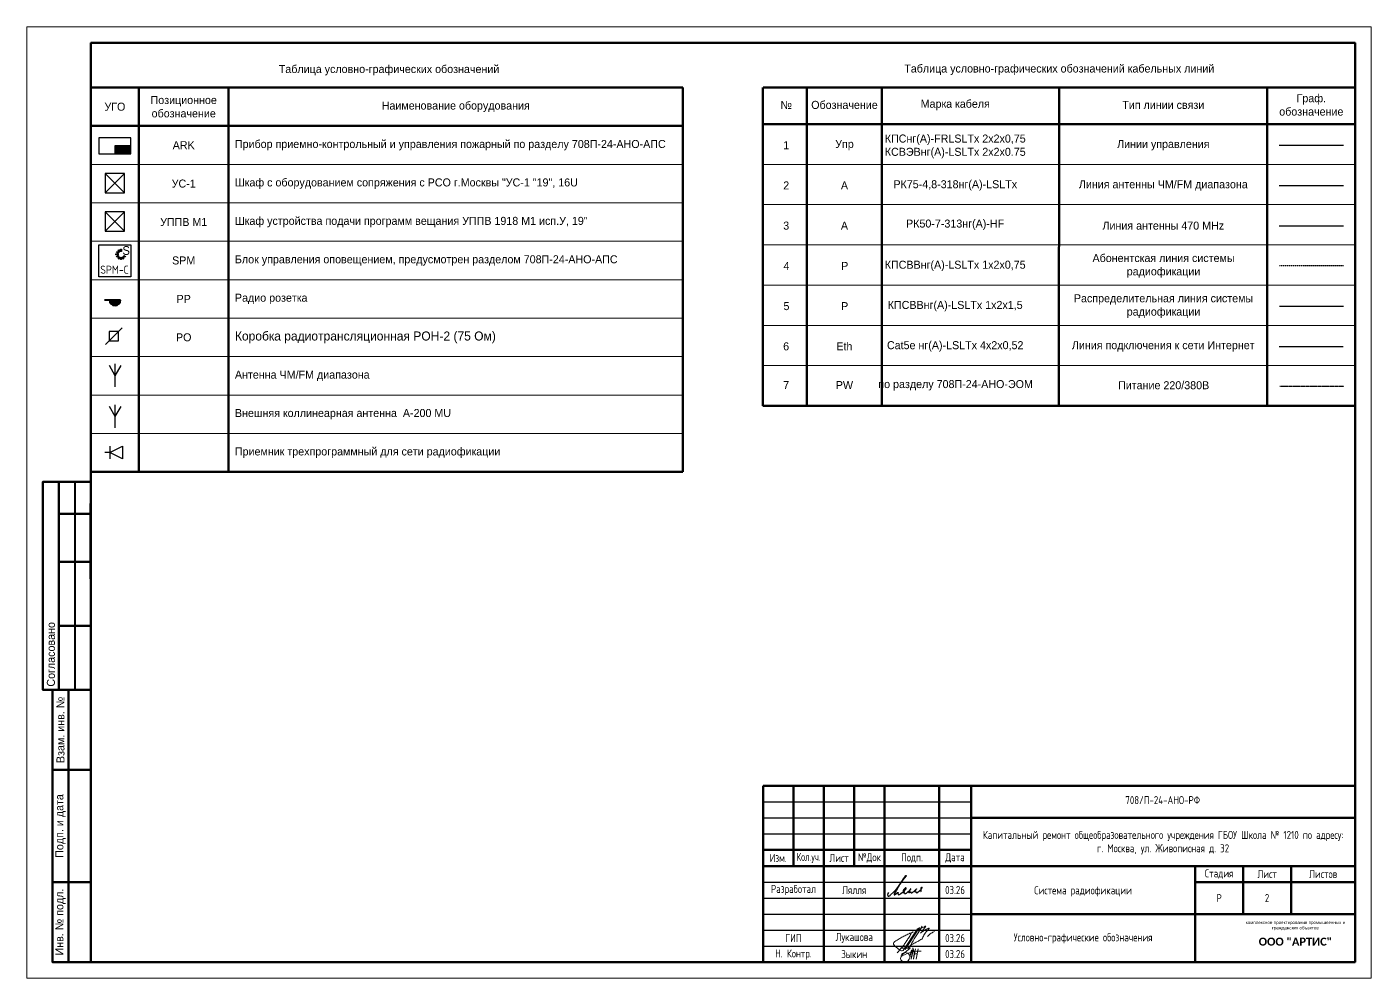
# Model space of a CAD drawing. Header units: millimetres. Extents: x -87434 to 499450, y -468665 to 122144.
# Drawn here: x -10349 to 31651, y 92444 to 122144 of the extents above; entities that cross this region are included whole.
import ezdxf
from ezdxf.enums import TextEntityAlignment as Align

# ---------------------------------------------------------------- set-up
doc = ezdxf.new("R2010")
doc.units = ezdxf.units.MM
doc.set_wipeout_variables(frame=1)
doc.linetypes.add('ADSK_Невидимые', pattern=[5, 3, -2])
doc.linetypes.add('штрихпунктирная', pattern=[1, 0.5, -0.25, 0, -0.25])
for name, color, linetype, lineweight in [('!_СПР_оборуд', 1, 'Continuous', 30), ('__ФОРМАТ', 7, 'Continuous', 40), ('RC-Оповещение', 7, 'Continuous', 30), ('RC-Приборы_управления_и_блоки_индикации', 5, 'Continuous', 30), ('лс', 5, 'Continuous', 30), ('Подписи', 7, 'Continuous', 13)]:
    doc.layers.add(name, color=color, linetype=linetype, lineweight=lineweight)
for name, color, linetype in [('__НАДПИСИ', 7, 'Continuous'), ('RC-Таблицы', 7, 'Continuous'), ('Радиофикация', 7, 'Continuous'), ('СОТ', 7, 'Continuous'), ('стена', 20, 'Continuous')]:
    doc.layers.add(name, color=color, linetype=linetype)
doc.layers.add('Границы листа', color=7, linetype='Continuous', lineweight=0, plot=False)
doc.layers.add('ОФ_подписи', color=5, linetype='Continuous', lineweight=13, true_color=0x0000ff)
doc.styles.add('GOST 2.304 type A', font='', dxfattribs={"height": 250})
doc.styles.add('ISOCPEUR', font='isocpeur.ttf', dxfattribs={"width": 0.9, "height": 350})
doc.styles.add('Mipgost_5', font='', dxfattribs={"height": 250})
doc.styles.add('RubezhCAD', font='', dxfattribs={"oblique": 10})
doc.styles.get("Standard").update_dxf_attribs({"font": ''})
doc.styles.add('ГОСТ 2.304', font='')
doc.styles.get('GOST 2.304 type A').set_extended_font_data('GOST 2.304 type A')
doc.styles.get('Mipgost_5').set_extended_font_data('Mipgost')
doc.styles.get('RubezhCAD').set_extended_font_data('GOST type A')
doc.styles.get('Standard').set_extended_font_data('GOST type B')
doc.styles.get('ГОСТ 2.304').set_extended_font_data('GOST 2.304 type A')

# ---------------------------------------------------------------- blocks, each defined once
blk = doc.blocks.new('*U1044')
for p, q in [((5, 155), (5, 90)), ((15, 155), (15, 90))]:
    blk.add_line(p, q)
at = {"lineweight": -2}
for p, q in [((10, 155), (10, 90)), ((10, 145), (20, 145)), ((10, 130), (20, 130)), ((10, 110), (20, 110)), ((13, 90), (13, 5)), ((8, 65), (20, 65)), ((8, 30), (20, 30))]:
    blk.add_line(p, q, dxfattribs=at)
blk.add_lwpolyline([(20, 5), (415, 5), (415, 292), (20, 292)], close=True, dxfattribs=at)
for points in [[(20, 155), (5, 155), (5, 90), (8, 90)], [(20, 5), (8, 5), (8, 90), (20, 90)]]:
    blk.add_lwpolyline(points, dxfattribs=at)
at = {"layer": 'Границы листа'}
blk.add_lwpolyline([(420, 0), (0, 0), (0, 297), (420, 297)], close=True, dxfattribs=at)
at = {"lineweight": 30, "style": 'Mipgost_5'}
blk.add_text('Согласовано', height=2.5, rotation=90, dxfattribs=at).set_placement((7.5, 91), align=Align.MIDDLE_LEFT)
for s, p in [('Взам. инв. №', (10.5, 77.5)), ('Подп. и дата', (10.5, 47.5)), ('Инв. № подл.', (10.5, 17.5))]:
    blk.add_text(s, height=2.5, rotation=90, dxfattribs=at).set_placement(p, align=Align.MIDDLE)
at = {"lineweight": 13, "oblique": 10, "flags": 8}
blk.add_attdef('ФОРМАТ', (380.94, 1.12), '', height=3, dxfattribs=at)
blk = doc.blocks.new('П_Зыкин')
at = {"layer": 'ОФ_подписи', "color": 5, "ltscale": 100, "transparency": 33554687}
for p, q in [((142, 249), (62, -174)), ((102, 37), (218, 37)), ((258, 249), (178, -174))]:
    blk.add_line(p, q, dxfattribs=at)
blk.add_lwpolyline([(-462, 273), (-74, 273), (-446, -30)], dxfattribs=at)
for centre, radius, start, end in [((-271, -94), 186, 314.2393, 159.9348), ((345, -1372), 1523, 88.8758, 117.8788), ((1109, -252), 1204, 158.7593, 174.231), ((-1024, 224), 1068, 337.8144, 2.8859), ((-849, 72), 852, 342.8308, 7.4815), ((-9, 182), 4.48, 8.9691, 155.6551), ((-643, 22), 732, 344.4555, 20.462), ((-318, -169), 151, 108.7568, 173.4251), ((-287, -115), 185, 191.5358, 322.3512)]:
    blk.add_arc(centre, radius, start, end, dxfattribs=at)
blk = doc.blocks.new('П_Лукашова')
at = {"layer": 'ОФ_подписи', "color": 5}
for p, q in [((221, 339), (-221, -339)), ((286, 371), (-156, -307)), ((283, 370), (218, 338))]:
    blk.add_line(p, q, dxfattribs=at)
for points in [[(221, 301), (344, 360), (434, 401), (475, 416), (464, 395), (420, 336), (342, 232), (310, 203), (337, 221), (420, 283), (490, 322), (558, 352), (576, 358), (491, 240), (403, 113), (374, 49), (360, 20)], [(-221, -339), (-276, -344), (-368, -289), (-446, -221), (-505, -166), (-522, -116), (-412, -16), (-295, 56), (-173, 120), (-49, 179), (33, 216), (87, 237), (52, 221), (11, 167), (-59, 51), (-126, -52), (-177, -132), (-256, -231), (-409, -409)], [(360, 20), (294, -18), (203, -65), (91, -124), (-73, -248)], [(366, 415), (236, 213), (85, -37), (-50, -300)], [(530, 102), (646, 199), (748, 254)]]:
    blk.add_spline(points, degree=3, dxfattribs=at)
blk = doc.blocks.new('штамп')
at = {"layer": '__ФОРМАТ', "linetype": 'Continuous', "lineweight": 50}
for p, q in [((531929, 45357), (531929, 50857)), ((531929, 50857), (550429, 50857)), ((532879, 48357), (532879, 50857)), ((533829, 45357), (533829, 50857)), ((534779, 48357), (534779, 50857)), ((535729, 45357), (535729, 50857)), ((537429, 45357), (537429, 50857)), ((538429, 45357), (538429, 50857)), ((550429, 45357), (550429, 50857)), ((538429, 49857), (550429, 49857)), ((531929, 48857), (538429, 48857)), ((531929, 48357), (550429, 48357)), ((545429, 45357), (545429, 48357)), ((546929, 46857), (546929, 48357)), ((548429, 46857), (548429, 48357)), ((545429, 47857), (550429, 47857)), ((538429, 46857), (550429, 46857)), ((531929, 45357), (550429, 45357))]:
    blk.add_line(p, q, dxfattribs=at)
at = {"layer": '__ФОРМАТ', "linetype": 'Continuous', "lineweight": -2}
for p, q in [((531929, 50357), (538429, 50357)), ((531929, 49857), (538429, 49857)), ((531929, 49357), (538429, 49357)), ((531929, 48857), (538429, 48857)), ((531929, 47857), (538429, 47857)), ((531929, 47357), (538429, 47357)), ((531929, 46857), (538429, 46857)), ((538429, 46857), (550429, 46857)), ((531929, 46357), (538429, 46357)), ((531929, 45857), (538429, 45857))]:
    blk.add_line(p, q, dxfattribs=at)
at = {"layer": 'Подписи', "color": 5, "lineweight": 25}
blk.add_lwpolyline([(535847, 47525), (535833, 47500), (535823, 47461), (535824, 47440), (535829, 47423), (535840, 47414), (535857, 47413), (535876, 47421), (535897, 47435), (535917, 47454), (536005, 47539), (536088, 47624), (536142, 47690), (536203, 47776), (536266, 47874), (536323, 47953), (536362, 48009), (536395, 48059), (536405, 48060), (536397, 48045), (536295, 47925), (536205, 47790), (536095, 47603), (536059, 47544), (536038, 47506), (536029, 47485), (536027, 47473), (536027, 47462), (536031, 47457), (536037, 47454), (536045, 47456), (536057, 47466), (536072, 47479), (536107, 47506), (536133, 47525), (536147, 47532), (536152, 47532), (536153, 47529), (536150, 47520), (536147, 47504), (536146, 47491), (536148, 47479), (536150, 47471), (536157, 47465), (536166, 47462), (536178, 47464), (536189, 47469), (536215, 47480), (536240, 47498), (536281, 47529), (536306, 47550), (536324, 47567), (536342, 47582), (536372, 47609), (536388, 47629), (536397, 47646), (536399, 47657), (536398, 47666), (536393, 47671), (536383, 47671), (536372, 47667), (536356, 47653), (536336, 47632), (536323, 47612), (536313, 47599), (536309, 47587), (536310, 47579), (536315, 47575), (536326, 47579), (536335, 47585), (536344, 47592), (536348, 47595), (536352, 47596), (536354, 47595), (536355, 47592), (536349, 47583), (536342, 47575), (536334, 47561), (536326, 47547), (536322, 47538), (536320, 47531), (536321, 47523), (536325, 47519), (536328, 47519), (536333, 47524), (536338, 47527), (536344, 47526), (536346, 47520), (536351, 47508), (536355, 47498), (536359, 47493), (536366, 47491), (536375, 47491), (536385, 47497), (536412, 47513), (536436, 47532), (536466, 47559), (536491, 47583), (536517, 47607), (536529, 47621), (536545, 47642), (536547, 47643), (536546, 47644), (536543, 47644), (536541, 47642), (536538, 47637), (536499, 47577), (536491, 47558), (536482, 47544), (536480, 47535), (536479, 47529), (536481, 47524), (536483, 47522), (536489, 47523), (536494, 47526), (536502, 47532), (536512, 47539), (536522, 47544), (536530, 47548), (536541, 47549), (536547, 47546), (536550, 47541), (536551, 47531), (536552, 47525), (536553, 47521), (536558, 47517), (536562, 47515), (536568, 47515), (536575, 47517), (536583, 47523), (536596, 47533), (536617, 47547), (536636, 47561), (536659, 47583), (536688, 47609), (536702, 47620), (536713, 47630), (536721, 47636), (536727, 47641), (536727, 47643), (536726, 47644), (536723, 47643), (536720, 47638), (536715, 47629), (536693, 47594), (536681, 47575), (536676, 47566), (536674, 47557), (536677, 47551), (536679, 47547), (536684, 47546), (536689, 47549), (536695, 47552), (536700, 47554), (536709, 47554), (536716, 47551), (536717, 47545), (536719, 47535), (536721, 47527), (536725, 47524), (536731, 47520), (536741, 47523), (536747, 47528), (536757, 47534), (536779, 47550), (536809, 47572), (536842, 47600), (536865, 47623), (536880, 47642), (536895, 47664), (536899, 47675), (536901, 47684), (536898, 47689), (536891, 47693), (536881, 47689), (536873, 47682), (536862, 47668), (536856, 47654), (536855, 47638), (536856, 47622), (536856, 47598), (536858, 47583), (536860, 47572), (536864, 47560), (536871, 47551)], dxfattribs=at)
at = {"layer": 'ОФ_подписи'}
for name, p, xscale, yscale, zscale in [('П_Лукашова', (536533, 46057), 1.010226427429054, 1.010226427429054, 1.010226427429054), ('П_Зыкин', (536581, 45585), 0.7621923841183493, 0.7621923841183493, 0.7621923841183493)]:
    blk.add_blockref(name, p, dxfattribs=dict(at, xscale=xscale, yscale=yscale, zscale=zscale))
at = {"transparency": 33554687, "attachment_point": 5, "style": 'ГОСТ 2.304'}
for s, insert, char_height, width in [('{\\fArial|b0|i0|c204|p34;комплексное проектирование промышленных и гражданских объектов}', (548563, 46495), 100, 3372.21), ('{\\fCorbel Light|b1|i0|c204|p34;ООО "АРТИС"}', (548563, 45995), 250, 4171.2)]:
    blk.add_mtext(s, dxfattribs=dict(at, insert=insert, char_height=char_height, width=width))
at = {"layer": '__НАДПИСИ', "lineweight": 9, "ltscale": 2, "style": 'ISOCPEUR', "flags": 1}
blk.add_attdef('NOTATION', (548864, 51134), '', height=250, dxfattribs=at)
at = {"layer": '__НАДПИСИ', "lineweight": 9, "ltscale": 2, "style": 'RubezhCAD', "oblique": 10}
blk.add_attdef('SHEET', text='', height=250, dxfattribs=at).set_placement((547679, 47357), align=Align.MIDDLE_CENTER)
at = {"layer": '__ФОРМАТ', "color": 7, "linetype": 'Continuous', "lineweight": 20, "char_height": 250, "attachment_point": 5, "style": 'GOST 2.304 type A'}
for s, insert, width in [('Капитальный ремонт общеобразовательного учреждения ГБОУ Школа № 1210 по адресу:      \\Pг. Москва, ул. Живописная д. 32', (544429, 49085), 12000), ('\\pi-7.5,l7.5,t7.5;{\\W0.9;\\C256;Кол.уч.}', (533354, 48607), 950), ('Система радиофикации', (541929, 47564), 7000)]:
    blk.add_mtext(s, dxfattribs=dict(at, insert=insert, width=width))
at = {"layer": '__ФОРМАТ', "color": 7, "linetype": 'Continuous', "lineweight": 20, "char_height": 250, "attachment_point": 5, "line_spacing_factor": 1.2, "style": 'GOST 2.304 type A'}
for s, insert, width in [('\\pi-7.5,l7.5,t7.5;{\\C256;Изм.}', (532404, 48607), 950), ('\\pi-7.5,l7.5,t7.5;{\\C256;Лист}', (534304, 48607), 950), ('\\pi-7.5,l7.5,t7.5;{\\C256;№Док}', (535254, 48607), 950), ('\\pi-7.5,l7.5,t7.5;{\\C256;Подп.}', (536584, 48607), 1710.72), ('\\pi-7.5,l7.5,t7.5;{\\C256;Дата}', (537929, 48607), 1000), ('\\pi-7.5,l7.5,t7.5;{\\C256;Стадия}', (546179, 48107), 1500), ('\\pi-7.5,l7.5,t7.5;{\\C256;Лист}', (547679, 48107), 1500), ('\\pi-7.5,l7.5,t7.5;{\\C256;Листов}', (549429, 48107), 2000), ('\\pi-7.5,l7.5,t7.5;{\\C256;Разработал}', (532879, 47607), 1900), ('{\\C256;Лялля}', (534779, 47607), 1900), ('{\\C256;03.26}', (537929, 47607), 1000), ('\\pi-750,l750,t750;{\\C256;Р}', (546179, 47357), 1500), ('\\pi-7.5,l7.5,t7.5;{\\C256;ГИП}', (532879, 46107), 1900), ('{\\C256;Лукашова}', (534779, 46107), 1900), ('{\\C256;03.26}', (537929, 46107), 1000), ('{\\C256;Н. Контр. }', (532879, 45592), 1900), ('\\pi-750,l750,t750;{\\C256;Зыкин}', (534779, 45607), 1900), ('{\\C256;03.26}', (537929, 45607), 1000)]:
    blk.add_mtext(s, dxfattribs=dict(at, insert=insert, width=width))
at = {"layer": 'стена', "color": 18, "true_color": 0x000000, "insert": (543249, 50539), "char_height": 250, "width": 3851.47, "attachment_point": 1, "style": 'GOST 2.304 type A'}
blk.add_mtext('708/П-24-АНО-РФ', dxfattribs=at)
blk = doc.blocks.new('RC-UGO-PPK-01')
blk.add_wipeout([(5, -2.5), (5, 2.5), (-5, 2.5), (-5, -2.5)]).dxf.layer = 'RC-Приборы_управления_и_блоки_индикации'
blk.add_wipeout([(-5, -2.5), (-5, 2.5), (5, 2.5), (5, -2.5)]).dxf.layer = 'RC-Приборы_управления_и_блоки_индикации'
at = {"layer": 'RC-Приборы_управления_и_блоки_индикации'}
h = blk.add_hatch(color=256, dxfattribs=at)
h.dxf.hatch_style = 1
h.paths.add_polyline_path([(5, -2.5), (5, 0), (0, 0), (0, -2.5)])
blk.add_lwpolyline([(-5, -2.5), (5, -2.5), (5, 2.5), (-5, 2.5)], close=True, dxfattribs=at)
for points in [[(5, 0), (0, 0), (0, -2.5)], [(0, 0), (5, 0)]]:
    blk.add_lwpolyline(points, dxfattribs=at)
blk.add_attdef('PSTN', text='', height=1.5, dxfattribs=at).set_placement((5, 2.5), align=Align.BOTTOM_CENTER)
blk = doc.blocks.new('RC-UGO-SNR-03')
blk.add_wipeout([(-5.3, 5.3), (-5.3, -4.7), (4.7, -4.7), (4.7, 5.3)]).dxf.layer = 'RC-Оповещение'
at = {"layer": 'RC-Оповещение'}
h = blk.add_hatch(color=256, dxfattribs=at)
h.dxf.hatch_style = 1
h.paths.add_polyline_path([(1.76, 3.85), (1.5, 3.85), (1.5, 3.18), (1.76, 3.18)])
h.paths.add_polyline_path([(1.05, 2.99), (1.28, 3.12), (0.94, 3.7), (0.72, 3.57)])
h.paths.add_polyline_path([(0.76, 2.61), (0.89, 2.83), (0.31, 3.16), (0.18, 2.94)])
h.paths.add_polyline_path([(0.04, 2.39), (0.04, 2.13), (0.7, 2.13), (0.7, 2.39)])
h.paths.add_polyline_path([(0.89, 1.68), (0.76, 1.91), (0.18, 1.57), (0.31, 1.35)])
h.paths.add_polyline_path([(0.72, 0.94), (0.94, 0.81), (1.28, 1.39), (1.05, 1.52)])
h.paths.add_polyline_path([(1.5, 0.66), (1.76, 0.66), (1.76, 1.33), (1.5, 1.33)])
h.paths.add_polyline_path([(2.31, 0.81), (2.54, 0.94), (2.2, 1.52), (1.98, 1.39)])
h.paths.add_polyline_path([(2.94, 1.35), (3.07, 1.57), (2.49, 1.91), (2.36, 1.68)])
for points in [[(-5.3, 5.3), (4.7, 5.3), (4.7, -4.7), (-5.3, -4.7)], [(0.04, 2.13), (0.04, 2.39), (0.7, 2.39), (0.7, 2.13)], [(0.18, 2.94), (0.31, 3.16), (0.89, 2.83), (0.76, 2.61)], [(0.31, 1.35), (0.18, 1.57), (0.76, 1.91), (0.89, 1.68)], [(0.72, 3.57), (0.94, 3.7), (1.28, 3.12), (1.05, 2.99)], [(0.94, 0.81), (0.72, 0.94), (1.05, 1.52), (1.28, 1.39)], [(1.5, 3.85), (1.76, 3.85), (1.76, 3.18), (1.5, 3.18)], [(1.76, 0.66), (1.5, 0.66), (1.5, 1.33), (1.76, 1.33)], [(2.54, 0.94), (2.31, 0.81), (1.98, 1.39), (2.2, 1.52)], [(3.07, 1.57), (2.94, 1.35), (2.36, 1.68), (2.49, 1.91)]]:
    blk.add_lwpolyline(points, close=True, dxfattribs=at)
at = {"layer": 'RC-Оповещение', "style": 'ISOCPEUR', "width": 0.9}
blk.add_text('SPM-С', height=2.5, dxfattribs=at).set_placement((-4.87, -3.76))
at = {"layer": 'RC-Оповещение', "insert": (2.07, 4.86), "char_height": 2.75, "attachment_point": 1, "style": 'ISOCPEUR'}
blk.add_mtext_dynamic_manual_height_columns('{\\fArial|b0|i0|c204|p34;S}', width=1.8271, gutter_width=1500, heights=[0], dxfattribs=at)
at = {"layer": 'RC-Оповещение'}
blk.add_attdef('PSTN', text='', height=2.5, dxfattribs=at).set_placement((2.05, 5.27), align=Align.BOTTOM_LEFT)
blk = doc.blocks.new('A$C1F127789')
at = {"lineweight": 30, "true_color": 0xffffff}
blk.add_hatch(color=7, dxfattribs=at).paths.add_polyline_path([(0, -159, 1), (0, -503)])
at = {"layer": '!_СПР_оборуд', "color": 1, "lineweight": -2}
blk.add_lwpolyline([(0, -503), (0, 0)], dxfattribs=at)
blk.add_arc((0, -331), 172, 90, 270, dxfattribs=at)
blk = doc.blocks.new('A$C30ea8cb2')
at = {"layer": 'лс', "color": 30}
for points in [[(-106, -406), (406, 106)], [(0, 0), (0, -300), (300, -300), (300, 0), (0, 0)]]:
    blk.add_lwpolyline(points, dxfattribs=at)

msp = doc.modelspace()

# ---------------------------------------------------------------- linework, layer by layer
at = {"color": 4, "lineweight": 30, "ltscale": 100, "transparency": 33554687}
msp.add_line((28783.33757, 118450.16431), (30783.33757, 118450.16431), dxfattribs=at)
at = {"color": 6, "lineweight": 30, "ltscale": 100, "transparency": 33554687}
for p, q in [((-7587.0612, 111253.23594), (-7771.04538, 111571.90588)), ((-7587.0612, 111253.23594), (-7587.0612, 111621.20429)), ((-7587.0612, 111253.23594), (-7403.07703, 111571.90588)), ((-7587.0612, 110904.90191), (-7587.0612, 111253.23594))]:
    msp.add_line(p, q, dxfattribs=at)
at = {"color": 5, "lineweight": 30, "ltscale": 100, "transparency": 33554687}
for p, q in [((-7587.0612, 109976.90191), (-7771.04538, 110295.57184)), ((-7587.0612, 109976.90191), (-7587.0612, 110344.87025)), ((-7587.0612, 109976.90191), (-7403.07703, 110295.57184)), ((-7587.0612, 109628.56787), (-7587.0612, 109976.90191))]:
    msp.add_line(p, q, dxfattribs=at)
at = {"color": 5, "lineweight": 30}
for p, q in [((-7759.0612, 108853.90191), (-7909.5363, 108853.90191)), ((-7759.0612, 109053.3933), (-7759.0612, 108654.41051))]:
    msp.add_line(p, q, dxfattribs=at)
at = {"lineweight": 30, "transparency": 33554687}
for points in [[(-7298.96698, 117566.46207), (-7898.96698, 117566.46207), (-7898.96698, 116966.46207), (-7298.96698, 116966.46207), (-7298.96698, 117566.46207), (-7898.96698, 116966.46207), (-7298.96698, 116966.46207), (-7898.96698, 117566.46207)], [(-7298.96698, 116366.01997), (-7898.96698, 116366.01997), (-7898.96698, 115766.01997), (-7298.96698, 115766.01997), (-7298.96698, 116366.01997), (-7898.96698, 115766.01997), (-7298.96698, 115766.01997), (-7898.96698, 116366.01997)]]:
    msp.add_lwpolyline(points, dxfattribs=at)
at = {"color": 1, "linetype": 'штрихпунктирная', "lineweight": 30, "ltscale": 4}
msp.add_lwpolyline([(28794.3986, 110923.51955), (30794.3986, 110923.51955)], dxfattribs=at)
at = {"color": 5, "lineweight": 30}
msp.add_lwpolyline([(-7360.534, 109053.3933), (-7360.534, 108654.41051), (-7759.0612, 108853.90191), (-7759.0612, 108853.90191)], close=True, dxfattribs=at)
at = {"layer": 'RC-Таблицы', "linetype": 'Continuous', "lineweight": 50}
for p, q in [((-8348.66572, 120250.16431), (-8348.66572, 109450.16431)), ((-8355.669, 109626.32925), (-8366.12582, 104906.02744))]:
    msp.add_line(p, q, dxfattribs=at)
at = {"layer": 'RC-Таблицы', "linetype": 'Continuous', "lineweight": 50, "transparency": 33554687}
for p, q in [((-8348.66572, 120250.16431), (10151.33428, 120250.16431)), ((-6848.66572, 120250.16431), (-6848.66572, 108250.16431)), ((-4048.66572, 120250.16431), (-4048.66572, 108250.16431)), ((10151.33428, 120250.16431), (10151.33428, 109450.16431)), ((10151.33428, 120250.16431), (10151.33428, 109450.16431)), ((10151.33428, 120250.16431), (10151.33428, 108250.16431)), ((12644.331, 120250.16431), (12644.331, 110311.6205)), ((12651.33428, 120250.16431), (31151.33428, 120250.16431)), ((14017.33757, 120250.16431), (14017.33757, 110311.6205)), ((16368.33757, 120250.16431), (16368.33757, 110311.6205)), ((21908.33757, 120250.16431), (21897.1577, 110311.6205)), ((28408.33757, 120250.16431), (28408.33757, 110311.6205)), ((-8348.66572, 119050.16431), (10151.33428, 119050.16431)), ((12651.33428, 119106.58828), (31151.33428, 119106.58828)), ((12648.96438, 110311.6205), (31148.96438, 110311.6205)), ((-8348.66572, 108250.16431), (10151.33428, 108250.16431))]:
    msp.add_line(p, q, dxfattribs=at)
at = {"layer": 'RC-Таблицы', "linetype": 'Continuous', "lineweight": 20, "transparency": 33554687}
for p, q in [((-8348.66572, 117850.16431), (10151.33428, 117850.16431)), ((12651.33428, 117850.16431), (31151.33428, 117850.16431)), ((-8348.66572, 116650.16431), (10151.33428, 116650.16431)), ((12651.33428, 116593.74035), (31151.33428, 116593.74035)), ((-8348.66572, 115450.16431), (10151.33428, 115450.16431)), ((12651.33428, 115337.31638), (31151.33428, 115337.31638)), ((-8348.66572, 114250.16431), (10151.33428, 114250.16431)), ((12651.33428, 114080.89241), (31151.33428, 114080.89241)), ((-8348.66572, 113050.16431), (10151.33428, 113050.16431)), ((12651.33428, 112824.46844), (31151.33428, 112824.46844)), ((12651.33428, 112824.46844), (31151.33428, 112824.46844)), ((-8348.66572, 111850.16431), (10151.33428, 111850.16431)), ((12648.96438, 111568.04447), (31148.96438, 111568.04447)), ((-8348.66572, 110650.16431), (10151.33428, 110650.16431)), ((-8348.66572, 109450.16431), (10151.33428, 109450.16431))]:
    msp.add_line(p, q, dxfattribs=at)
at = {"layer": 'лс', "color": 6, "linetype": 'Continuous', "ltscale": 100, "transparency": 33554687}
msp.add_line((28783.33757, 117193.74035), (30783.33757, 117193.74035), dxfattribs=at)
at = {"layer": 'лс', "linetype": 'Continuous', "ltscale": 100, "transparency": 33554687}
msp.add_line((28783.33757, 115937.31638), (30783.33757, 115937.31638), dxfattribs=at)
at = {"layer": 'лс', "color": 1, "linetype": 'ADSK_Невидимые', "ltscale": 0.5}
msp.add_line((28790.34085, 114688.90191), (30790.34085, 114688.90191), dxfattribs=at)
at = {"layer": 'лс', "color": 30, "linetype": 'Continuous', "ltscale": 100, "transparency": 33554687}
msp.add_line((28790.34085, 113424.46844), (30790.34085, 113424.46844), dxfattribs=at)
at = {"layer": 'лс', "color": 3, "linetype": 'Continuous', "ltscale": 100, "transparency": 33554687}
msp.add_line((28780.96766, 112168.04447), (30780.96766, 112168.04447), dxfattribs=at)

# ---------------------------------------------------------------- block references
at = {"layer": '__ФОРМАТ', "lineweight": 60, "xscale": 99.9999999999996, "yscale": 99.9999999999996, "zscale": 99.9999999999996}
msp.add_blockref('*U1044', (-10348.66572, 92443.78596), dxfattribs=at)
at = {"layer": 'лс', "color": 30}
msp.add_blockref('A$C30ea8cb2', (-7781.31761, 112637.13979), dxfattribs=at)
at = {"layer": 'Радиофикация', "color": 3, "lineweight": 40, "rotation": 90.00000000000766}
msp.add_blockref('A$C1F127789', (-7924.96175, 113616.05091), dxfattribs=at)
at = {"layer": 'СОТ'}
msp.add_blockref('штамп', (-519277.28952, 47586.7493), dxfattribs=at)

# ---------------------------------------------------------------- texts
at = {"layer": 'RC-Таблицы', "linetype": 'Continuous', "lineweight": 40, "ltscale": 15, "transparency": 33554687, "insert": (967.03699, 120790.8371), "char_height": 250, "width": 15000, "attachment_point": 5, "style": 'Mipgost_5'}
msp.add_mtext('Таблица условно-графических обозначений', dxfattribs=at)
at = {"layer": 'RC-Таблицы', "linetype": 'Continuous', "lineweight": 40, "ltscale": 15, "transparency": 33554687, "insert": (21908.33757, 120806.58828), "char_height": 250, "attachment_point": 5, "style": 'Mipgost_5'}
msp.add_mtext_dynamic_manual_height_columns('Таблица условно-графических обозначений кабельных линий', width=18500, gutter_width=1250, heights=[0], dxfattribs=at)
at = {"layer": 'RC-Таблицы', "linetype": 'Continuous', "lineweight": 40, "transparency": 33554687, "char_height": 250, "style": 'Mipgost_5'}
for s, insert, width, attachment_point in [('УГО', (-7598.66572, 119650.16431), 1100, 5), ('Позиционное обозначение', (-5448.66572, 119650.16431), 2400, 5), ('Наименование оборудования', (3051.33428, 119650.16431), 13800, 5), ('№', (13376.33757, 119706.58828), 2350, 5), ('Обозначение', (15196.33757, 119706.58828), 2350, 5), ('Марка кабеля', (18658.33757, 119706.58828), 6100, 5), ('Тип линии связи', (25158.33757, 119706.58828), 6100, 5), ('Граф. обозначение', (29783.33757, 119706.58828), 2350, 5), ('ARK', (-5448.66572, 118450.16431), 2400, 5), ('Прибор приемно-контрольный и управления пожарный по разделу 708П-24-АНО-АПС', (-3848.66572, 118450.16431), 13800, 4), ('1', (13376.33757, 118450.16431), 2350, 5), ('Упр', (15196.33757, 118450.16431), 2350, 5), ('КПСнг(А)-FRLSLTx 2х2х0,75', (18658.33757, 118620.16431), 6100, 5), ('Линии управления', (25158.33757, 118450.16431), 6100, 5), ('КСВЭВнг(А)-LSLTx 2х2х0.75', (18658.33757, 118206.16431), 6100, 5), ('УС-1', (-5448.66572, 117250.16431), 2400, 5), ('Шкаф с оборудованием сопряжения с РСО г.Москвы "УС-1 "19", 16U', (-3848.66572, 117250.16431), 13800, 4), ('2', (13376.33757, 117193.74035), 2350, 5), ('А', (15196.33757, 117193.74035), 2350, 5), ('РК75-4,8-318нг(А)-LSLTx', (18658.33757, 117193.74035), 6100, 5), ('Линия антенны {\\C7;ЧМ/FM диапазона}', (25158.33757, 117193.74035), 6100, 5), ('УППВ М1 ', (-5448.66572, 116050.16431), 2800, 5), ('Шкаф устройства подачи программ вещания УППВ 1918 М1 исп.У, 19"', (-3848.66572, 116050.16431), 13800, 4), ('3', (13376.33757, 115937.31638), 2350, 5), ('А', (15196.33757, 115937.31638), 2350, 5), ('РК50-7-313нг(А)-HF', (18653.70419, 115965.52836), 6490.7332396, 5), ('Линия антенны 470 MHz', (25158.33757, 115937.31638), 6100, 5), ('SРМ', (-5448.66572, 114850.16431), 2400, 5), ('Блок управления оповещением{\\C7;, предусмотрен разделом }708П-24-АНО-АПС', (-3848.66572, 114850.16431), 13800, 4), ('4', (13383.34085, 114680.89241), 2350, 5), ('Р', (15203.34085, 114680.89241), 2350, 5), ('КПСВВнг(А)-LSLTx 1х2х0,75', (18655.96766, 114680.89241), 6100, 5), ('Абонентская линия системы радиофикации', (25165.34085, 114680.89241), 6100, 5), ('РР', (-5448.66572, 113650.16431), 2400, 5), ('Радио розетка', (-3848.66572, 113650.16431), 13800, 4), ('5', (13383.34085, 113424.46844), 2350, 5), ('Р', (15203.34085, 113424.46844), 2350, 5), ('КПСВВнг(А)-LSLTx 1х2х1,5', (18655.96766, 113424.46844), 6100, 5), ('Распределительная линия системы радиофикации', (25165.34085, 113424.46844), 6100, 5), ('РО', (-5448.66572, 112450.16431), 2400, 5), ('{\\H1.125x;Коробка радиотрансляционная РОН-2 (75 Ом)}', (-3848.66572, 112450.16431), 13800, 4), ('6', (13373.96766, 112168.04447), 2350, 5), ('Eth', (15193.96766, 112168.04447), 2350, 5), ('Cat5e нг(А)-LSLTx 4х2х0,52', (18655.96766, 112168.04447), 6100, 5), ('Линия подключения к сети Интернет', (25155.96766, 112168.04447), 6100, 5), ('{\\C7;Антенна ЧМ/FM диапазона}', (-3848.66572, 111250.16431), 13800, 4), ('Внешняя коллинеарная антенна  A-200 MU', (-3848.66572, 110050.16431), 13800, 4), ('Приемник трехпрограммный для сети радиофикации', (-3848.66572, 108850.16431), 13800, 4)]:
    msp.add_mtext(s, dxfattribs=dict(at, insert=insert, width=width, attachment_point=attachment_point))
at = {"layer": 'RC-Таблицы', "linetype": 'Continuous', "lineweight": 40, "char_height": 250, "attachment_point": 5, "style": 'Mipgost_5'}
for s, insert, width in [('7', (13375.13644, 110960.79918), 2741.5088478), ('PW', (15195.13644, 110960.79918), 2741.5088478), ('по разделу 708П-24-АНО-ЭОМ', (18669.3986, 110953.55389), 6100), ('Питание 220/380В', (25169.3986, 110953.55389), 6100)]:
    msp.add_mtext(s, dxfattribs=dict(at, insert=insert, width=width))
at = {"layer": 'СОТ', "char_height": 250, "attachment_point": 5, "style": 'GOST 2.304 type A'}
for s, insert, width in [('2', (28401.33428, 94943.78596), 1500), ('Условно-графические обозначения', (22651.33428, 93682.09789), 7000)]:
    msp.add_mtext(s, dxfattribs=dict(at, insert=insert, width=width))

# ---------------------------------------------------------------- next in the draw order: block references
at = {"layer": 'RC-Таблицы', "linetype": 'Continuous', "lineweight": 40, "transparency": 33554687, "xscale": 100, "yscale": 100, "zscale": 100}
msp.add_blockref('RC-UGO-PPK-01', (-7598.96698, 118426.48243), dxfattribs=at)
at = {"layer": 'RC-Таблицы', "linetype": 'Continuous', "lineweight": 40, "xscale": 100, "yscale": 100, "zscale": 100}
msp.add_blockref('RC-UGO-SNR-03', (-7569.36545, 114814.12044), dxfattribs=at)

doc.saveas('drawing.dxf')
